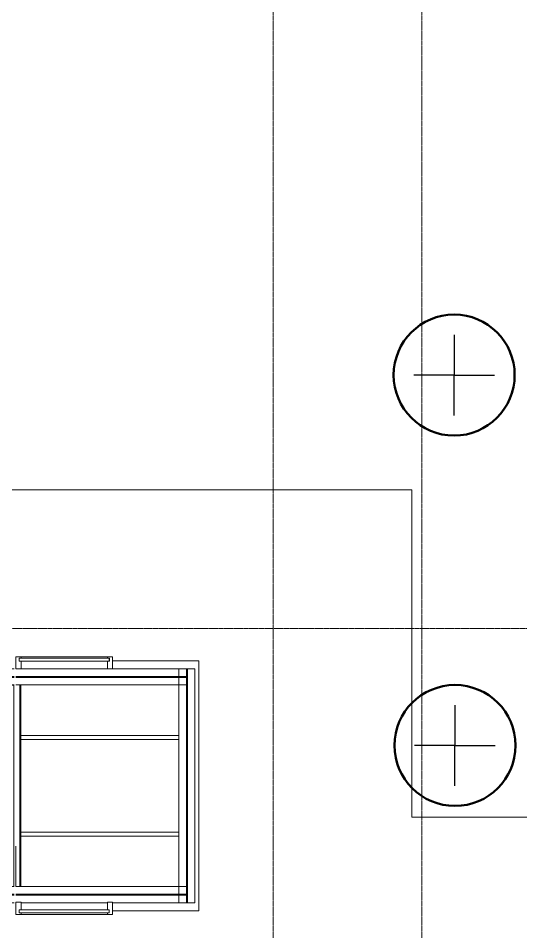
# Model space of a CAD drawing. Header units: millimetres. Extents: x 984 to 425800, y -34355 to 59419.
# Drawn here: x 164811 to 171040, y 12492 to 23817 of the extents above; entities that cross this region are included whole.
import ezdxf

# ---------------------------------------------------------------- set-up
doc = ezdxf.new("R2010")
doc.units = ezdxf.units.MM
doc.linetypes.add('DPA_Grid _ Level 100', pattern=[10, 5.5, -1.6, 1.3, -1.6])
doc.linetypes.add('DPA_Hidden 100', pattern=[7.2, 4.7, -2.5])
for name, color, linetype, lineweight in [('A-ANNO-NOTE', 3, 'Continuous', 25), ('A-DETL', 1, 'Continuous', 70), ('A-GLAZ-CURT', 2, 'Continuous', 9), ('A-GLAZ-CWMG', 2, 'Continuous', 9), ('A-ROOF', 2, 'Continuous', 9), ('S-BEAM', 2, 'Continuous', 9), ('S-GRID', 251, 'Continuous', 9)]:
    doc.layers.add(name, color=color, linetype=linetype, lineweight=lineweight)

# ---------------------------------------------------------------- blocks, each defined once
blk = doc.blocks.new('L03_Flashing_6 - L03_Flashing_3-17719198-4110-01 GROUND LEVEL - REFLECTED CEILING PLAN')
at = {"layer": 'A-ROOF'}
for p, q in [((-1824825, 19999), (-1825177, 19999)), ((-1825177, 19999), (-1824776, 19999)), ((-1825177, 19999), (-1825177, 17505)), ((-1825177, 17505), (-1825177, 19999)), ((-1824770, 19999), (-1825171, 19999)), ((-1825171, 19999), (-1824831, 19999)), ((-1824831, 19999), (-1824770, 19999)), ((-1824775, 19999), (-1824825, 19999)), ((-1824825, 19999), (-1824825, 17505)), ((-1824825, 17505), (-1824825, 19999)), ((-1824776, 19999), (-1824770, 19999)), ((-1824775, 17505), (-1824775, 19999)), ((-1824775, 17505), (-1824775, 19999)), ((-1824701, 19999), (-1824690, 19999)), ((-1824690, 19999), (-1824701, 19999)), ((-1824690, 17505), (-1824690, 19999)), ((-1824690, 17505), (-1824690, 19999)), ((-1824776, 17505), (-1825177, 17505)), ((-1825177, 17505), (-1824825, 17505)), ((-1824831, 17505), (-1825171, 17505)), ((-1825171, 17505), (-1824770, 17505)), ((-1824770, 17505), (-1824831, 17505)), ((-1824825, 17505), (-1824775, 17505)), ((-1824770, 17505), (-1824776, 17505)), ((-1824701, 17505), (-1824690, 17505)), ((-1824690, 17505), (-1824701, 17505))]:
    blk.add_line(p, q, dxfattribs=at)
blk = doc.blocks.new('Curtain Panel - GlazedPanel_Single_Clear-17860734-4110-01 GROUND LEVEL - REFLECTED CEILING PLAN')
at = {"layer": 'A-GLAZ-CURT'}
for p, q in [((-559, 17.5), (559, 17.5)), ((-559, -17.5), (-559, 17.5)), ((559, 17.5), (559, -17.5)), ((559, -17.5), (-559, -17.5))]:
    blk.add_line(p, q, dxfattribs=at)
blk = doc.blocks.new('Rectangular Mullion - DPA-AR_Rectangular_Mullion_Bottom_Right _Flip-17860732-4110-01 GROUND LEVEL - REFLECTED CEILING PLAN')
at = {"layer": 'A-GLAZ-CWMG'}
for p, q in [((-852253, 12762), (-852253, 12852)), ((-852253, 12852), (-852253, 12762)), ((-851183, 12762), (-851183, 12852)), ((-851183, 12852), (-851183, 12762)), ((-852253, 12762), (-851183, 12762)), ((-852253, 12762), (-851183, 12762)), ((-852253, 12707), (-852253, 12727)), ((-852253, 12727), (-852253, 12707)), ((-852253, 12727), (-851183, 12727)), ((-852253, 12727), (-851183, 12727)), ((-851183, 12707), (-852253, 12707)), ((-852253, 12707), (-851183, 12707)), ((-851183, 12707), (-851183, 12727)), ((-851183, 12727), (-851183, 12707))]:
    blk.add_line(p, q, dxfattribs=at)
blk = doc.blocks.new('Rectangular Mullion - DPA-AR_Rectangular_Mullion_Bottom_Right _Flip-17713075-4110-01 GROUND LEVEL - REFLECTED CEILING PLAN')
at = {"layer": 'A-GLAZ-CWMG'}
for p, q in [((0, 37.5), (-65, 37.5)), ((-65, 37.5), (-65, 17.5)), ((-65, 17.5), (-41, 17.5)), ((-41, 17.5), (-41, -17.5)), ((0, -112.5), (0, 37.5)), ((-41, -17.5), (-65, -17.5)), ((-65, -17.5), (-65, -112.5)), ((-65, -112.5), (0, -112.5))]:
    blk.add_line(p, q, dxfattribs=at)
blk = doc.blocks.new('Rectangular Mullion - DPA-AR_Rectangular_Mullion_Bottom_Left _Flip-17713076-4110-01 GROUND LEVEL - REFLECTED CEILING PLAN')
at = {"layer": 'A-GLAZ-CWMG'}
for p, q in [((-65, 37.5), (0, 37.5)), ((-65, 17.5), (-65, 37.5)), ((-41, 17.5), (-65, 17.5)), ((-41, -17.5), (-41, 17.5)), ((0, 37.5), (0, -112.5)), ((-65, -112.5), (-65, -17.5)), ((-65, -17.5), (-41, -17.5)), ((0, -112.5), (-65, -112.5))]:
    blk.add_line(p, q, dxfattribs=at)
blk = doc.blocks.new('Curtain Panel - GlazedPanel_Single_Clear-17860653-4110-01 GROUND LEVEL - REFLECTED CEILING PLAN')
at = {"layer": 'A-GLAZ-CURT'}
for p, q in [((-559.25, -17.5), (-559.25, 17.5)), ((-559.25, 17.5), (559.25, 17.5)), ((559.25, 17.5), (559.25, -17.5)), ((559.25, -17.5), (-559.25, -17.5))]:
    blk.add_line(p, q, dxfattribs=at)
blk = doc.blocks.new('Rectangular Mullion - DPA-AR_Rectangular_Mullion_Bottom_Right _Flip-17860651-4110-01 GROUND LEVEL - REFLECTED CEILING PLAN')
at = {"layer": 'A-GLAZ-CWMG'}
for p, q in [((-852253, 15902), (-852253, 15882)), ((-852253, 15882), (-852253, 15902)), ((-851182, 15902), (-852253, 15902)), ((-852253, 15902), (-851182, 15902)), ((-852253, 15882), (-851182, 15882)), ((-852253, 15882), (-851182, 15882)), ((-851182, 15902), (-851182, 15882)), ((-851182, 15882), (-851182, 15902)), ((-852253, 15847), (-852253, 15752)), ((-852253, 15752), (-852253, 15847)), ((-852253, 15847), (-851182, 15847)), ((-852253, 15847), (-851182, 15847)), ((-851182, 15847), (-851182, 15752)), ((-851182, 15752), (-851182, 15847))]:
    blk.add_line(p, q, dxfattribs=at)
blk = doc.blocks.new('Rectangular Mullion - DPA-AR_Rectangular_Mullion_Bottom_Right _Flip-17713078-4110-01 GROUND LEVEL - REFLECTED CEILING PLAN')
at = {"layer": 'A-GLAZ-CWMG'}
for p, q in [((0, 112.5), (-65, 112.5)), ((-65, 112.5), (-65, 17.5)), ((-65, 17.5), (-41, 17.5)), ((-41, 17.5), (-41, -17.5)), ((0, -37.5), (0, 112.5)), ((-41, -17.5), (-65, -17.5)), ((-65, -17.5), (-65, -37.5)), ((-65, -37.5), (0, -37.5))]:
    blk.add_line(p, q, dxfattribs=at)
blk = doc.blocks.new('Rectangular Mullion - DPA-AR_Rectangular_Mullion_Bottom_Left _Flip-17713079-4110-01 GROUND LEVEL - REFLECTED CEILING PLAN')
at = {"layer": 'A-GLAZ-CWMG'}
for p, q in [((-65, 17.5), (-65, 112.5)), ((-65, 112.5), (0, 112.5)), ((-41, 17.5), (-65, 17.5)), ((-41, -17.5), (-41, 17.5)), ((0, 112.5), (0, -37.5)), ((-65, -37.5), (-65, -17.5)), ((-65, -17.5), (-41, -17.5)), ((0, -37.5), (-65, -37.5))]:
    blk.add_line(p, q, dxfattribs=at)
blk = doc.blocks.new('H-Wide Flange Beams - H200x200x49_9-17713032-4110-01 GROUND LEVEL - REFLECTED CEILING PLAN')
at = {"layer": 'S-BEAM'}
for p, q in [((-1396, 100), (-1396, -100)), ((-1396, -100), (-1396, 100)), ((-1396, 100), (-1396, 4)), ((-1396, 4), (-1396, 100)), ((-1396, 100), (1504, 100)), ((1304, 100), (-1196, 100)), ((-1196, 100), (-571, 100)), ((-1196, 100), (-571, 100)), ((-521, 100), (629, 100)), ((-521, 100), (629, 100)), ((679, 100), (1304, 100)), ((679, 100), (1304, 100)), ((1504, -100), (1504, 100)), ((1504, 4), (1504, -100)), ((-1396, -100), (-1396, -4)), ((-1396, -4), (-1396, -100)), ((-1396, -100), (1504, -100)), ((-1396, -100), (1504, -100)), ((-1396, -100), (1504, -100)), ((-1396, -100), (1504, -100)), ((1504, -100), (1504, -4)), ((1504, -4), (1504, -100))]:
    blk.add_line(p, q, dxfattribs=at)
at = {"layer": 'S-BEAM', "linetype": 'DPA_Hidden 100'}
for p, q in [((1504, 6), (-1396, 6)), ((1504, -7), (-1396, -7))]:
    blk.add_line(p, q, dxfattribs=at)
blk = doc.blocks.new('H-Wide Flange Beams - H200x200x49_9-17713033-4110-01 GROUND LEVEL - REFLECTED CEILING PLAN')
at = {"layer": 'S-BEAM'}
for p, q in [((-872, 100), (-872, -100)), ((-872, -100), (-872, 100)), ((-872, 100), (-872, 4)), ((-872, 4), (-872, 100)), ((-461, 100), (-872, 100)), ((-872, 100), (-461, 100)), ((-872, 100), (-461, 100)), ((-872, 100), (-461, 100)), ((693, 100), (-378, 100)), ((-378, 100), (693, 100)), ((1674, 100), (758, 100)), ((758, 100), (1674, 100)), ((758, 100), (1674, 100)), ((758, 100), (1674, 100)), ((1674, -100), (1674, 100)), ((-872, -100), (-872, -4)), ((-872, -4), (-872, -100)), ((-872, -100), (-461, -100)), ((-872, -100), (-461, -100)), ((-872, -100), (-461, -100)), ((-872, -100), (-461, -100)), ((-442, -100), (1578, -100)), ((-442, -100), (1674, -100)), ((-393, -100), (1578, -100)), ((-393, -100), (1578, -100))]:
    blk.add_line(p, q, dxfattribs=at)
at = {"layer": 'S-BEAM', "linetype": 'DPA_Hidden 100'}
for p, q in [((-461, 6), (-872, 6)), ((1674, 6), (-442, 6)), ((-461, -7), (-872, -7)), ((1674, -7), (-442, -7))]:
    blk.add_line(p, q, dxfattribs=at)
blk = doc.blocks.new('H-Wide Flange Beams - H200x200x49_9-17713034-4110-01 GROUND LEVEL - REFLECTED CEILING PLAN')
at = {"layer": 'S-BEAM'}
for p, q in [((-872, 100), (-872, -100)), ((-872, -100), (-872, 100)), ((-872, 100), (-872, 4)), ((-872, 4), (-872, 100)), ((-461, 100), (-872, 100)), ((-872, 100), (-461, 100)), ((-872, 100), (-461, 100)), ((-872, 100), (-461, 100)), ((1578, 100), (-442, 100)), ((-442, 100), (1674, 100)), ((-392, 100), (1578, 100)), ((-392, 100), (1578, 100)), ((1674, -100), (1674, 100)), ((-872, -100), (-872, -4)), ((-872, -4), (-872, -100)), ((-872, -100), (-461, -100)), ((-872, -100), (-461, -100)), ((-872, -100), (-461, -100)), ((-872, -100), (-461, -100)), ((-377, -100), (693, -100)), ((-377, -100), (693, -100)), ((758, -100), (1674, -100)), ((758, -100), (1674, -100)), ((758, -100), (1674, -100)), ((758, -100), (1674, -100))]:
    blk.add_line(p, q, dxfattribs=at)
at = {"layer": 'S-BEAM', "linetype": 'DPA_Hidden 100'}
for p, q in [((-461, 6), (-872, 6)), ((1674, 6), (-442, 6)), ((-461, -7), (-872, -7)), ((1674, -7), (-442, -7))]:
    blk.add_line(p, q, dxfattribs=at)
blk = doc.blocks.new('Structural Framing 37 - Structural Framing 1-17719488-4110-01 GROUND LEVEL - REFLECTED CEILING PLAN')
at = {"layer": 'S-BEAM'}
for p, q in [((1191233, 573080), (1191232, 575581)), ((1191233, 573080), (1191232, 575581)), ((1191183, 573080), (1191183, 573582)), ((1191183, 573579), (1191183, 573080))]:
    blk.add_line(p, q, dxfattribs=at)
blk = doc.blocks.new('Structural Framing 5 - Structural Framing 1-17719504-4110-01 GROUND LEVEL - REFLECTED CEILING PLAN')
at = {"layer": 'S-BEAM'}
for p, q in [((-2772110, -544511), (-2772160, -544511)), ((-2772160, -544511), (-2772110, -544511)), ((-2772160, -544511), (-2772160, -546470)), ((-2772160, -544511), (-2772160, -546470)), ((-2772110, -546470), (-2772110, -544511)), ((-2772110, -544511), (-2772110, -546470)), ((-2772135, -546670), (-2772160, -546670)), ((-2772160, -546670), (-2772135, -546670))]:
    blk.add_line(p, q, dxfattribs=at)
blk = doc.blocks.new('Structural Framing 6 - Structural Framing 1-17719518-4110-01 GROUND LEVEL - REFLECTED CEILING PLAN')
at = {"layer": 'S-BEAM'}
for p, q in [((-2772110, -544511), (-2772160, -544511)), ((-2772160, -544511), (-2772110, -544511)), ((-2772160, -544511), (-2772160, -546470)), ((-2772160, -544511), (-2772160, -546470)), ((-2772110, -546470), (-2772110, -544511)), ((-2772110, -544511), (-2772110, -546470)), ((-2772135, -546670), (-2772160, -546670)), ((-2772160, -546670), (-2772135, -546670))]:
    blk.add_line(p, q, dxfattribs=at)
blk = doc.blocks.new('DPA_GM_ROW_Node - Small-3986038-4110-01 GROUND LEVEL - REFLECTED CEILING PLAN')
at = {"layer": 'A-ANNO-NOTE'}
for p, q in [((0, 1), (0, 0)), ((0, 0), (-1, 0)), ((0, 0), (1, 0)), ((0, -1), (0, 0))]:
    blk.add_line(p, q, dxfattribs=at)
at = {"layer": 'A-ANNO-NOTE', "lineweight": 50}
blk.add_circle((0, 0), 1.5, dxfattribs=at)

msp = doc.modelspace()

# ---------------------------------------------------------------- linework, layer by layer
at = {"layer": 'A-DETL', "linetype": 'DPA_Hidden 100', "lineweight": 9}
for p, q in [((169690.8, 17972), (120572.8, 17972)), ((169690.8, 13914), (169690.8, 17972)), ((273577, 13914), (169690.8, 13914))]:
    msp.add_line(p, q, dxfattribs=at)
at = {"layer": 'A-ROOF'}
for p, q in [((167050.5, 15852), (165981, 15852)), ((165981, 15852), (167050.5, 15852)), ((167050.5, 12752), (167050.5, 15852)), ((167050.5, 15852), (167050.5, 12752)), ((165980.5, 12752), (167050.5, 12752)), ((167050.5, 12752), (165980.5, 12752))]:
    msp.add_line(p, q, dxfattribs=at)
at = {"layer": 'S-GRID', "linetype": 'DPA_Grid _ Level 100'}
for p, q in [((169815.8, -30742.3), (169815.8, 54919.2)), ((167970.8, -30742.3), (167970.8, 54038.7)), ((415577.1, 16252), (62413.8, 16252))]:
    msp.add_line(p, q, dxfattribs=at)

# ---------------------------------------------------------------- block references
at = {"layer": 'A-ANNO-NOTE', "xscale": 500, "yscale": 500, "zscale": 500}
for p in [(170214.9, 19393.4), (170225.3, 14801.5)]:
    msp.add_blockref('DPA_GM_ROW_Node - Small-3986038-4110-01 GROUND LEVEL - REFLECTED CEILING PLAN', p, dxfattribs=at)
at = {"layer": 'A-GLAZ-CURT'}
for name, p in [('Curtain Panel - GlazedPanel_Single_Clear-17860653-4110-01 GROUND LEVEL - REFLECTED CEILING PLAN', (165380.7, 15864.5)), ('Curtain Panel - GlazedPanel_Single_Clear-17860734-4110-01 GROUND LEVEL - REFLECTED CEILING PLAN', (165380.5, 12744.5))]:
    msp.add_blockref(name, p, dxfattribs=at)
at = {"layer": 'A-GLAZ-CWMG', "rotation": 180}
for name, p in [('Rectangular Mullion - DPA-AR_Rectangular_Mullion_Bottom_Left _Flip-17713079-4110-01 GROUND LEVEL - REFLECTED CEILING PLAN', (164780.5, 15864.5)), ('Rectangular Mullion - DPA-AR_Rectangular_Mullion_Bottom_Left _Flip-17713076-4110-01 GROUND LEVEL - REFLECTED CEILING PLAN', (164780.5, 12744.5))]:
    msp.add_blockref(name, p, dxfattribs=at)
at = {"layer": 'A-GLAZ-CWMG'}
for name in ['Rectangular Mullion - DPA-AR_Rectangular_Mullion_Bottom_Right _Flip-17860651-4110-01 GROUND LEVEL - REFLECTED CEILING PLAN', 'Rectangular Mullion - DPA-AR_Rectangular_Mullion_Bottom_Right _Flip-17860732-4110-01 GROUND LEVEL - REFLECTED CEILING PLAN']:
    msp.add_blockref(name, (1017098.2, 0), dxfattribs=at)
at = {"layer": 'A-GLAZ-CWMG', "extrusion": (0, 0, -1), "rotation": 180}
for name, p in [('Rectangular Mullion - DPA-AR_Rectangular_Mullion_Bottom_Right _Flip-17713078-4110-01 GROUND LEVEL - REFLECTED CEILING PLAN', (-165981, 15864.5)), ('Rectangular Mullion - DPA-AR_Rectangular_Mullion_Bottom_Right _Flip-17713075-4110-01 GROUND LEVEL - REFLECTED CEILING PLAN', (-165980.5, 12744.5))]:
    msp.add_blockref(name, p, dxfattribs=at)
at = {"layer": 'A-ROOF'}
msp.add_blockref('L03_Flashing_6 - L03_Flashing_3-17719198-4110-01 GROUND LEVEL - REFLECTED CEILING PLAN', (1989531.3, -4449.9), dxfattribs=at)
at = {"layer": 'S-BEAM'}
for name, p in [('H-Wide Flange Beams - H200x200x49_9-17713033-4110-01 GROUND LEVEL - REFLECTED CEILING PLAN', (165223, 15652.3)), ('Structural Framing 37 - Structural Framing 1-17719488-4110-01 GROUND LEVEL - REFLECTED CEILING PLAN', (-1026402.1, -560028.3)), ('H-Wide Flange Beams - H200x200x49_9-17713034-4110-01 GROUND LEVEL - REFLECTED CEILING PLAN', (165223, 12952))]:
    msp.add_blockref(name, p, dxfattribs=at)
for name, p, rotation in [('H-Wide Flange Beams - H200x200x49_9-17713032-4110-01 GROUND LEVEL - REFLECTED CEILING PLAN', (166901, 14248), 90.00000000000026), ('Structural Framing 5 - Structural Framing 1-17719504-4110-01 GROUND LEVEL - REFLECTED CEILING PLAN', (-379669.1, 2787037.3), 90), ('Structural Framing 6 - Structural Framing 1-17719518-4110-01 GROUND LEVEL - REFLECTED CEILING PLAN', (-379669.1, 2785837.3), 90)]:
    msp.add_blockref(name, p, dxfattribs=dict(at, rotation=rotation))

doc.saveas('drawing.dxf')
